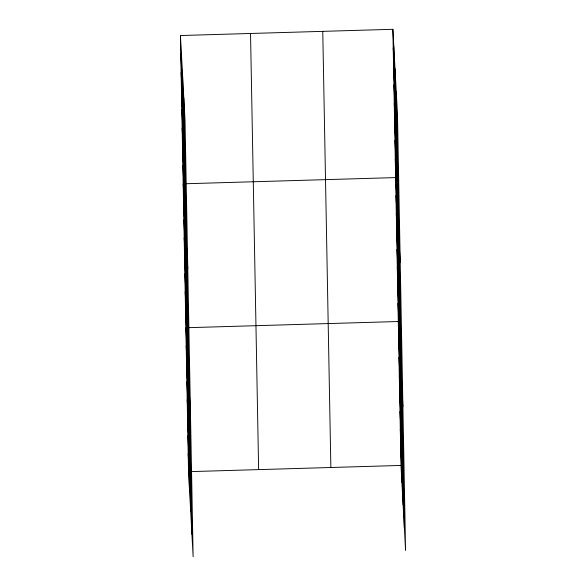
<?xml version="1.0" encoding="UTF-8"?>
<svg xmlns="http://www.w3.org/2000/svg" width="586" height="586" viewBox="0 0 586 586"><rect width="100%" height="100%" fill="white"/><g stroke="black" fill="none" stroke-linecap="round" stroke-linejoin="round"><path stroke-width="0.88" d="M180.422 35.534L185.03 120.562L193.131 556.7L188.524 471.671L180.422 35.534L392.869 29.3L397.476 114.329L405.578 550.466L400.971 465.438L392.869 29.3M185.872 183.74L395.623 177.587L400.231 262.616M188.546 327.669L398.297 321.516L402.904 406.538M191.219 471.591L400.971 465.438M393.213 47.832L394.129 64.672M393.558 66.372L394.473 83.212M393.902 84.904L394.817 101.744M394.246 103.444L395.162 120.284M394.59 121.976L395.506 138.816M394.935 140.515L395.85 157.356M395.279 159.048L396.195 175.888M395.96 195.578L396.868 212.418M396.29 213.568L397.205 230.408M396.627 231.558L397.542 248.398M396.964 249.548L397.872 266.388M397.293 267.538L398.209 284.378M397.63 285.529L398.539 302.369M397.967 303.519L398.876 320.359M398.634 339.506L399.542 356.347M398.963 357.497L399.879 374.337M399.3 375.487L400.209 392.327M399.637 393.477L400.546 410.317M399.967 411.467L400.883 428.307M400.304 429.457L401.212 446.298M400.634 447.448L401.549 464.288M180.766 54.066L181.682 70.906M181.111 72.605L182.026 89.446M181.455 91.138L182.371 107.978M181.799 109.677L182.715 126.517M182.143 128.209L183.059 145.05M182.488 146.749L183.403 163.589M182.832 165.281L183.748 182.121M183.176 183.821L187.784 268.849M183.513 201.811L184.422 218.651M183.843 219.801L184.758 236.641M184.18 237.791L185.095 254.632M184.517 255.782L185.425 272.622M184.846 273.772L185.762 290.612M185.183 291.762L186.092 308.602M185.52 309.752L186.429 326.592M185.85 327.75L190.457 412.771M186.187 345.74L187.095 362.58M186.516 363.73L187.432 380.57M186.853 381.72L187.769 398.561M187.19 399.711L188.099 416.551M187.52 417.701L188.436 434.541M187.857 435.691L188.765 452.531M188.187 453.681L189.102 470.521M396.261 91.826L404.355 527.964M395.001 68.643L403.102 504.78M393.785 46.14L401.886 482.278M322.761 31.358L330.863 467.496M250.53 33.475L258.631 469.613M183.814 98.06L191.908 534.198M182.554 74.876L190.655 511.014M181.338 52.374L189.439 488.512"/></g></svg>
